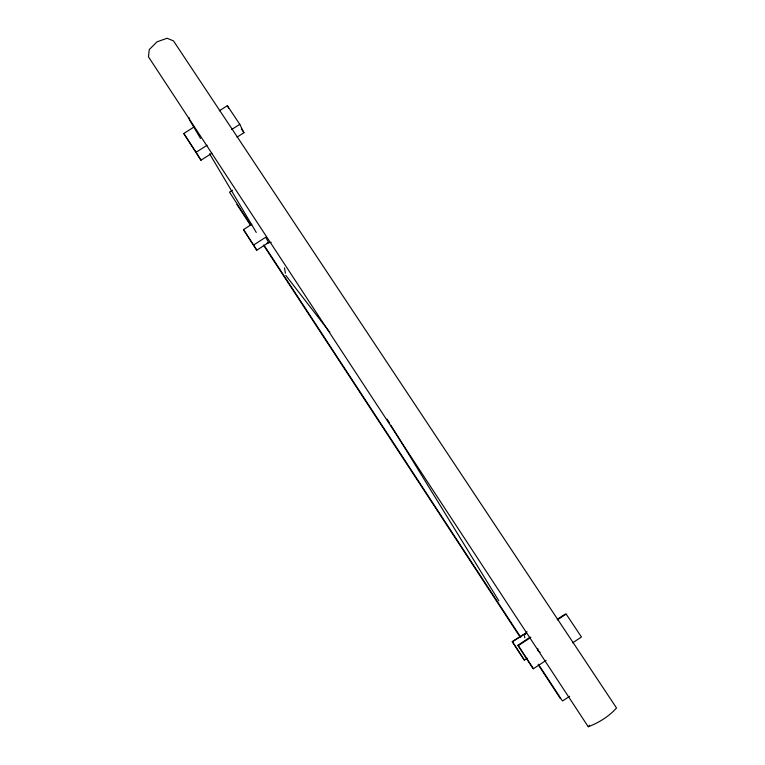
<?xml version="1.0" encoding="UTF-8"?>
<svg xmlns="http://www.w3.org/2000/svg" width="765" height="765" viewBox="0 0 765 765"><rect width="100%" height="100%" fill="white"/><g stroke="black" fill="none" stroke-linecap="round" stroke-linejoin="round"><path stroke-width="1.15" d="M525.029 634.673L527.009 631.699M588.237 726.75C598.765 722.782 609.026 716.403 616.523 707.979L173.512 40.928L167.095 38.25L156.988 41.846L149.242 49.601L148.477 56.849L588.237 726.75L589.499 725.277M569.619 696.303L562.658 700.912L561.931 700.185L538.407 664.25M512.244 641.711L525.565 633.334L512.244 641.711L523.939 659.631L524.427 660.099L527.228 658.254M546.086 660.377L533.425 668.734L532.641 667.979L517.838 645.306L530.212 637.149M557.188 619.354L564.79 614.343L566.167 614.085L581.448 637.006L572.708 642.782M517.838 645.306L518.345 645.631L530.939 637.322M557.456 619.832L566.167 614.085M256.753 250.212L253.559 245.058L265.665 237.265L268.697 242.524L256.753 250.212L243.49 229.624L251.848 224.25M232.522 190.236L229.519 192.168L250.844 225.073M211.829 153.277L200.975 160.229L183.782 133.512L193.794 127.124M219.354 110.791L227.348 105.685L239.78 124.332L243.959 132.718L237.054 137.136M200.975 160.229L196.06 152.292L207.105 145.226M231.757 129.467L239.78 124.332M266.918 243.165L271.202 242.304M540.186 652.354L538.235 651.005L537.776 648.691M285.785 275.39L329.858 332.297M241.377 128.855L243.959 132.718M263.915 245.039L520.764 637.302M236.825 204.36L250.557 225.331M263.629 245.307L519.904 636.748M538.216 664.709L560.439 698.665M183.782 133.512L196.06 152.292M518.345 645.631L533.425 668.734M243.49 229.624L253.559 245.058M512.56 641.912L524.427 660.099M387.147 419.153L389.643 423.208M390.896 425.244L498.837 600.85M200.487 138.436L189.577 120.038L189.204 117.714M209.581 153.755L256.265 232.436M227.348 105.685L228.802 108.573M524.369 635.667L524.8 637.781M284.456 267.865L285.402 273.239"/></g></svg>
